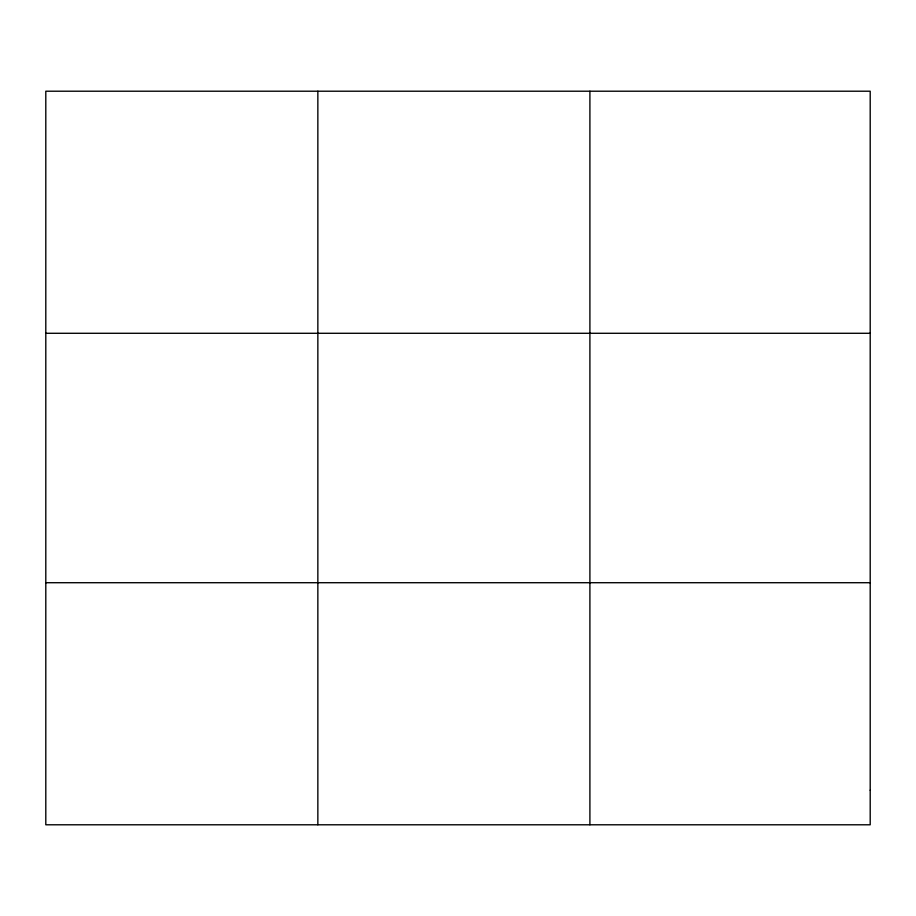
<?xml version="1.0" encoding="UTF-8"?>
<svg xmlns="http://www.w3.org/2000/svg" width="916" height="916" viewBox="0 0 916 916"><rect width="100%" height="100%" fill="white"/><g stroke="black" fill="none" stroke-linecap="round" stroke-linejoin="round"><path stroke-width="1.37" d="M317.852 91.211L317.852 824.789M589.904 91.211L589.904 824.789M45.8 333.287L870.2 333.287M45.8 582.713L870.2 582.713M870.2 790.21L870.2 824.789L45.8 824.789L45.8 91.211L870.2 91.211L870.2 790.21"/></g></svg>
